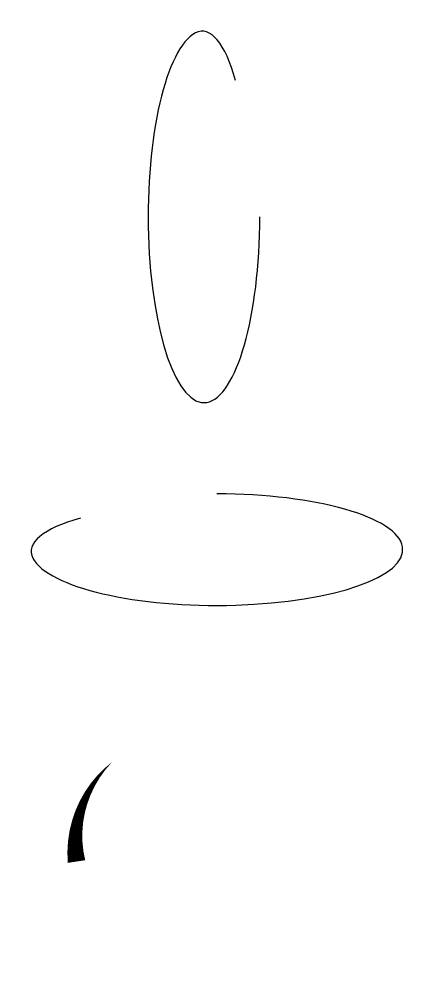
# Model space of a CAD drawing. Header units: inches. Extents: x 25.9 to 34.3, y 3.3 to 23.9.
import ezdxf

# ---------------------------------------------------------------- set-up
doc = ezdxf.new("R2010")
doc.units = ezdxf.units.IN
doc.header["$MEASUREMENT"] = 0

# ---------------------------------------------------------------- blocks, each defined once
blk = doc.blocks.new('Y')
at = {"color": 5}
blk.add_lwpolyline([(19.743, 13.027, 0, 0, 0), (19.743, 13.027, 0, 0, -2.175243), (15.837, 8.473, 0.5, 0, -0.253868), (16.85, 11.297, 0, 0, -0.227882)], format="xyseb", dxfattribs=at)
blk = doc.blocks.new('Z')
at = {"color": 3}
blk.add_lwpolyline([(23.907, 20.932, 0, 0, 0), (23.907, 20.932, 0, 0, -2.175243), (20.001, 16.378, 0.5, 0, -0.253868), (21.014, 19.201, 0, 0, -0.227882)], format="xyseb", dxfattribs=at)
blk = doc.blocks.new('X')
at = {"color": 1}
blk.add_lwpolyline([(23.429, 15.225, 0, 0, 0), (23.429, 15.225, 0, 0, -2.175243), (19.522, 10.671, 0.5, 0, -0.253868), (20.535, 13.495, 0, 0, -0.227882)], format="xyseb", dxfattribs=at)

msp = doc.modelspace()

# ---------------------------------------------------------------- block references
at = {"color": 3, "yscale": 0.3, "zscale": 0.3, "rotation": 270}
msp.add_blockref('X', (26.461, 43.125), dxfattribs=at)
at = {"color": 3, "yscale": 0.3, "zscale": 0.3}
msp.add_blockref('Z', (6.207, 7.525), dxfattribs=at)
at = {"color": 3, "xscale": 0.75, "yscale": 0.75, "zscale": 0.75}
msp.add_blockref('Y', (15.256, -0.365), dxfattribs=at)

doc.saveas('drawing.dxf')
